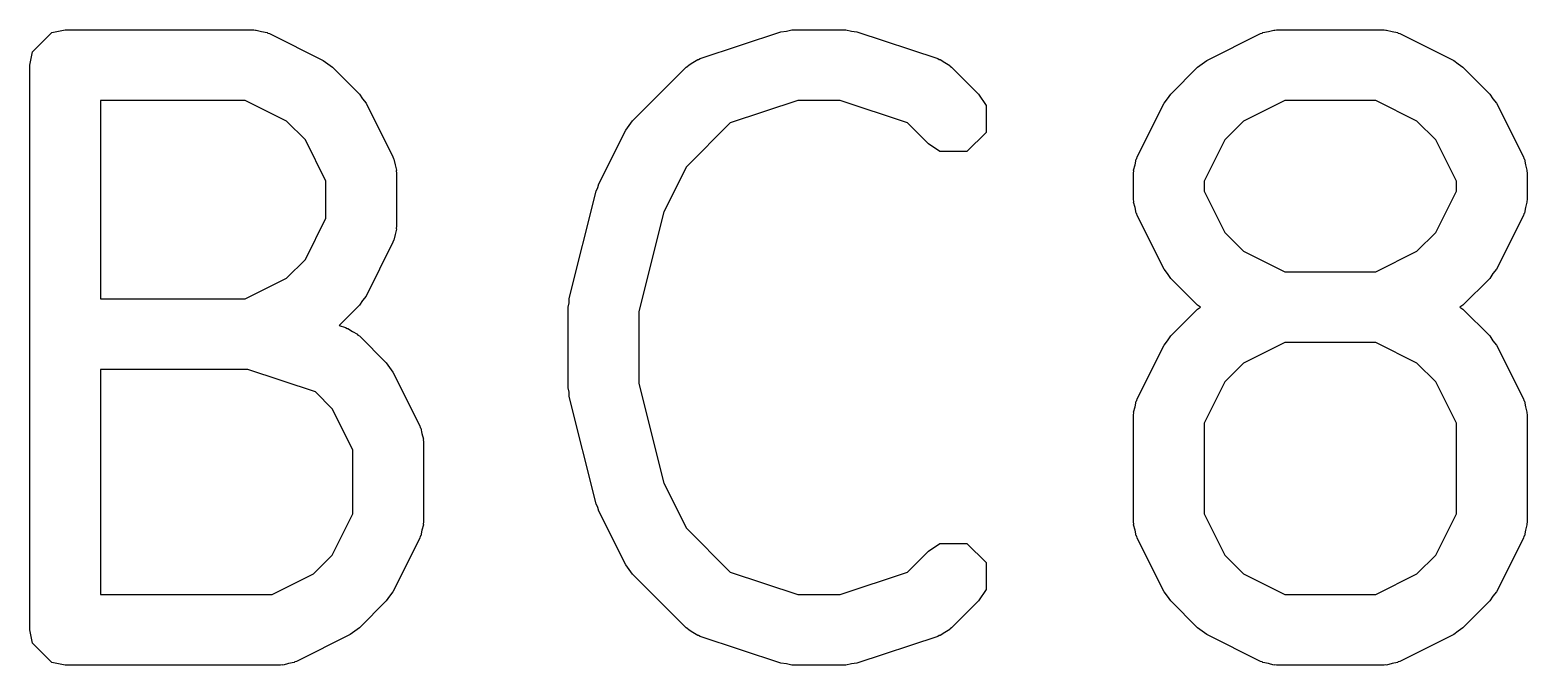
# Model space of a CAD drawing. Header units: inches. Extents: x -1.73 to 1.98, y -0.03 to 4.65.
# Drawn here: x -0.5378 to -0.4543, y 3.2396 to 3.275 of the extents above; entities that cross this region are included whole.
import ezdxf

# ---------------------------------------------------------------- set-up
doc = ezdxf.new("R2010")
doc.units = ezdxf.units.IN
doc.header["$MEASUREMENT"] = 0
doc.layers.add('BLACK', color=250, linetype='CONTINUOUS')

msp = doc.modelspace()

# ---------------------------------------------------------------- linework, layer by layer
at = {"layer": 'BLACK', "linetype": 'CONTINUOUS'}
for p, q in [((-0.537627, 3.273789), (-0.536561, 3.274854)), ((-0.536561, 3.274854), (-0.535808, 3.275004)), ((-0.535808, 3.275004), (-0.525309, 3.275004)), ((-0.525309, 3.275004), (-0.525213, 3.274985)), ((-0.525213, 3.274985), (-0.52517, 3.274999)), ((-0.52517, 3.274999), (-0.524866, 3.274916)), ((-0.524866, 3.274916), (-0.524556, 3.274854)), ((-0.524556, 3.274854), (-0.524524, 3.274822)), ((-0.524524, 3.274822), (-0.524429, 3.274796)), ((-0.524429, 3.274796), (-0.521429, 3.273296)), ((-0.500435, 3.273403), (-0.495936, 3.274903)), ((-0.495936, 3.274903), (-0.495623, 3.274943)), ((-0.495623, 3.274943), (-0.495313, 3.275004)), ((-0.495313, 3.275004), (-0.492313, 3.275004)), ((-0.492313, 3.275004), (-0.492004, 3.274943)), ((-0.492004, 3.274943), (-0.491691, 3.274903)), ((-0.491691, 3.274903), (-0.487192, 3.273403)), ((-0.472196, 3.273296), (-0.469197, 3.274796)), ((-0.469197, 3.274796), (-0.469102, 3.274822)), ((-0.469102, 3.274822), (-0.46907, 3.274854)), ((-0.46907, 3.274854), (-0.46876, 3.274916)), ((-0.46876, 3.274916), (-0.468456, 3.274999)), ((-0.468456, 3.274999), (-0.468413, 3.274985)), ((-0.468413, 3.274985), (-0.468316, 3.275004)), ((-0.468316, 3.275004), (-0.462317, 3.275004)), ((-0.462317, 3.275004), (-0.462221, 3.274985)), ((-0.462221, 3.274985), (-0.462178, 3.274999)), ((-0.462178, 3.274999), (-0.461874, 3.274916)), ((-0.461874, 3.274916), (-0.461564, 3.274854)), ((-0.461564, 3.274854), (-0.461532, 3.274822)), ((-0.461532, 3.274822), (-0.461437, 3.274796)), ((-0.461437, 3.274796), (-0.458437, 3.273296)), ((-0.537777, 3.273036), (-0.537627, 3.273789)), ((-0.537777, 3.24154), (-0.537777, 3.273036)), ((-0.521429, 3.273296), (-0.52118, 3.273103)), ((-0.52118, 3.273103), (-0.520918, 3.272928)), ((-0.520918, 3.272928), (-0.519418, 3.271428)), ((-0.504204, 3.269928), (-0.501204, 3.272928)), ((-0.501204, 3.272928), (-0.501123, 3.272983)), ((-0.501123, 3.272983), (-0.501102, 3.273023)), ((-0.501102, 3.273023), (-0.500828, 3.273179)), ((-0.500828, 3.273179), (-0.500566, 3.273354)), ((-0.500566, 3.273354), (-0.500521, 3.273354)), ((-0.500521, 3.273354), (-0.500435, 3.273403)), ((-0.487192, 3.273403), (-0.487106, 3.273354)), ((-0.487106, 3.273354), (-0.487061, 3.273354)), ((-0.487061, 3.273354), (-0.486798, 3.273179)), ((-0.486798, 3.273179), (-0.486524, 3.273023)), ((-0.486524, 3.273023), (-0.486504, 3.272983)), ((-0.486504, 3.272983), (-0.486422, 3.272928)), ((-0.486422, 3.272928), (-0.484922, 3.271428)), ((-0.474208, 3.271428), (-0.472708, 3.272928)), ((-0.472708, 3.272928), (-0.472446, 3.273103)), ((-0.472446, 3.273103), (-0.472196, 3.273296)), ((-0.458437, 3.273296), (-0.458188, 3.273103)), ((-0.458188, 3.273103), (-0.457926, 3.272928)), ((-0.457926, 3.272928), (-0.456426, 3.271428)), ((-0.519418, 3.271428), (-0.519242, 3.271165)), ((-0.484922, 3.271428), (-0.484496, 3.270789)), ((-0.474383, 3.271166), (-0.474208, 3.271428)), ((-0.456426, 3.271428), (-0.45625, 3.271165)), ((-0.525774, 3.271067), (-0.53384, 3.271067)), ((-0.53384, 3.271067), (-0.53384, 3.260006)), ((-0.523476, 3.269918), (-0.525774, 3.271067)), ((-0.519242, 3.271165), (-0.519049, 3.270916)), ((-0.519049, 3.270916), (-0.517549, 3.267917)), ((-0.494994, 3.271067), (-0.498749, 3.269815)), ((-0.492633, 3.271067), (-0.494994, 3.271067)), ((-0.488877, 3.269815), (-0.492633, 3.271067)), ((-0.484496, 3.270789), (-0.484496, 3.269283)), ((-0.476076, 3.267917), (-0.474577, 3.270916)), ((-0.474577, 3.270916), (-0.474383, 3.271166)), ((-0.467852, 3.271067), (-0.47015, 3.269918)), ((-0.462782, 3.271067), (-0.467852, 3.271067)), ((-0.460484, 3.269918), (-0.462782, 3.271067)), ((-0.45625, 3.271165), (-0.456057, 3.270916)), ((-0.456057, 3.270916), (-0.454557, 3.267917)), ((-0.522428, 3.26887), (-0.523476, 3.269918)), ((-0.504573, 3.269417), (-0.504379, 3.269666)), ((-0.504379, 3.269666), (-0.504204, 3.269928)), ((-0.498749, 3.269815), (-0.501194, 3.26737)), ((-0.487706, 3.268644), (-0.488877, 3.269815)), ((-0.47015, 3.269918), (-0.471198, 3.26887)), ((-0.459436, 3.26887), (-0.460484, 3.269918)), ((-0.521279, 3.266572), (-0.522428, 3.26887)), ((-0.506073, 3.266417), (-0.504573, 3.269417)), ((-0.484496, 3.269283), (-0.485561, 3.268217)), ((-0.471198, 3.26887), (-0.472347, 3.266572)), ((-0.458286, 3.266572), (-0.459436, 3.26887)), ((-0.517549, 3.267917), (-0.517523, 3.267822)), ((-0.487068, 3.268217), (-0.487706, 3.268644)), ((-0.485561, 3.268217), (-0.487068, 3.268217)), ((-0.476102, 3.267822), (-0.476076, 3.267917)), ((-0.454557, 3.267917), (-0.454531, 3.267822)), ((-0.517523, 3.267822), (-0.517491, 3.26779)), ((-0.517491, 3.26779), (-0.51743, 3.26748)), ((-0.51743, 3.26748), (-0.517347, 3.267176)), ((-0.517347, 3.267176), (-0.517361, 3.267133)), ((-0.517361, 3.267133), (-0.517342, 3.267036)), ((-0.517342, 3.267036), (-0.517342, 3.264037)), ((-0.501194, 3.26737), (-0.502455, 3.26485)), ((-0.476284, 3.267036), (-0.476265, 3.267133)), ((-0.476284, 3.265537), (-0.476284, 3.267036)), ((-0.476279, 3.267176), (-0.476196, 3.26748)), ((-0.476265, 3.267133), (-0.476279, 3.267176)), ((-0.476196, 3.26748), (-0.476134, 3.26779)), ((-0.476134, 3.26779), (-0.476102, 3.267822)), ((-0.454531, 3.267822), (-0.454499, 3.26779)), ((-0.454499, 3.26779), (-0.454438, 3.26748)), ((-0.454438, 3.26748), (-0.454354, 3.267176)), ((-0.454354, 3.267176), (-0.454369, 3.267133)), ((-0.454369, 3.267133), (-0.454349, 3.267036)), ((-0.454349, 3.267036), (-0.454349, 3.265537)), ((-0.521279, 3.264501), (-0.521279, 3.266572)), ((-0.506222, 3.266014), (-0.50613, 3.266209)), ((-0.50613, 3.266209), (-0.506073, 3.266417)), ((-0.472347, 3.266572), (-0.472347, 3.266001)), ((-0.458286, 3.266001), (-0.458286, 3.266572)), ((-0.507722, 3.260015), (-0.506222, 3.266014)), ((-0.476265, 3.26544), (-0.476284, 3.265537)), ((-0.476279, 3.265397), (-0.476265, 3.26544)), ((-0.476196, 3.265093), (-0.476279, 3.265397)), ((-0.472347, 3.266001), (-0.471198, 3.263703)), ((-0.459436, 3.263703), (-0.458286, 3.266001)), ((-0.454354, 3.265397), (-0.454438, 3.265093)), ((-0.454349, 3.265537), (-0.454369, 3.26544)), ((-0.454369, 3.26544), (-0.454354, 3.265397)), ((-0.522428, 3.262203), (-0.521279, 3.264501)), ((-0.502455, 3.26485), (-0.503843, 3.259295)), ((-0.476134, 3.264783), (-0.476196, 3.265093)), ((-0.476102, 3.264751), (-0.476134, 3.264783)), ((-0.476076, 3.264656), (-0.476102, 3.264751)), ((-0.474577, 3.261657), (-0.476076, 3.264656)), ((-0.454557, 3.264656), (-0.456057, 3.261657)), ((-0.454531, 3.264751), (-0.454557, 3.264656)), ((-0.454499, 3.264783), (-0.454531, 3.264751)), ((-0.454438, 3.265093), (-0.454499, 3.264783)), ((-0.517347, 3.263897), (-0.51743, 3.263593)), ((-0.517342, 3.264037), (-0.517361, 3.26394)), ((-0.517361, 3.26394), (-0.517347, 3.263897)), ((-0.471198, 3.263703), (-0.47015, 3.262655)), ((-0.460484, 3.262655), (-0.459436, 3.263703)), ((-0.517549, 3.263156), (-0.519049, 3.260157)), ((-0.517523, 3.263252), (-0.517549, 3.263156)), ((-0.517491, 3.263283), (-0.517523, 3.263252)), ((-0.51743, 3.263593), (-0.517491, 3.263283)), ((-0.523476, 3.261155), (-0.522428, 3.262203)), ((-0.47015, 3.262655), (-0.467852, 3.261506)), ((-0.462782, 3.261506), (-0.460484, 3.262655)), ((-0.474383, 3.261408), (-0.474577, 3.261657)), ((-0.474208, 3.261145), (-0.474383, 3.261408)), ((-0.467852, 3.261506), (-0.462782, 3.261506)), ((-0.456251, 3.261407), (-0.456426, 3.261145)), ((-0.456057, 3.261657), (-0.456251, 3.261407)), ((-0.525774, 3.260006), (-0.523476, 3.261155)), ((-0.472708, 3.259645), (-0.474208, 3.261145)), ((-0.456426, 3.261145), (-0.457926, 3.259645)), ((-0.53384, 3.260006), (-0.525774, 3.260006)), ((-0.519418, 3.259645), (-0.52054, 3.258523)), ((-0.519242, 3.259908), (-0.519418, 3.259645)), ((-0.519049, 3.260157), (-0.519242, 3.259908)), ((-0.50778, 3.259537), (-0.507733, 3.259774)), ((-0.50778, 3.255038), (-0.50778, 3.259537)), ((-0.507733, 3.259774), (-0.507722, 3.260015)), ((-0.472547, 3.259537), (-0.472708, 3.259645)), ((-0.472708, 3.259429), (-0.472547, 3.259537)), ((-0.457926, 3.259645), (-0.458087, 3.259537)), ((-0.458087, 3.259537), (-0.457926, 3.259429)), ((-0.503843, 3.259295), (-0.503843, 3.25528)), ((-0.474208, 3.25793), (-0.472708, 3.259429)), ((-0.457926, 3.259429), (-0.456426, 3.25793)), ((-0.52054, 3.258523), (-0.520187, 3.258405)), ((-0.520187, 3.258405), (-0.520102, 3.258356)), ((-0.520102, 3.258356), (-0.520057, 3.258356)), ((-0.520057, 3.258356), (-0.519794, 3.258181)), ((-0.519794, 3.258181), (-0.51952, 3.258025)), ((-0.51952, 3.258025), (-0.5195, 3.257984)), ((-0.5195, 3.257984), (-0.519418, 3.25793)), ((-0.519418, 3.25793), (-0.517918, 3.25643)), ((-0.474383, 3.257667), (-0.474208, 3.25793)), ((-0.456426, 3.25793), (-0.45625, 3.257667)), ((-0.476076, 3.254418), (-0.474577, 3.257418)), ((-0.474577, 3.257418), (-0.474383, 3.257667)), ((-0.467852, 3.257569), (-0.47015, 3.25642)), ((-0.462782, 3.257569), (-0.467852, 3.257569)), ((-0.460484, 3.25642), (-0.462782, 3.257569)), ((-0.45625, 3.257667), (-0.456057, 3.257418)), ((-0.456057, 3.257418), (-0.454557, 3.254418)), ((-0.517918, 3.25643), (-0.517743, 3.256167)), ((-0.517743, 3.256167), (-0.517549, 3.255918)), ((-0.47015, 3.25642), (-0.471198, 3.255372)), ((-0.459436, 3.255372), (-0.460484, 3.25642)), ((-0.525629, 3.256069), (-0.53384, 3.256069)), ((-0.53384, 3.256069), (-0.53384, 3.243508)), ((-0.521873, 3.254817), (-0.525629, 3.256069)), ((-0.517549, 3.255918), (-0.51605, 3.252919)), ((-0.471198, 3.255372), (-0.472347, 3.253073)), ((-0.458286, 3.253073), (-0.459436, 3.255372)), ((-0.520928, 3.253872), (-0.521873, 3.254817)), ((-0.507733, 3.254801), (-0.50778, 3.255038)), ((-0.507722, 3.25456), (-0.507733, 3.254801)), ((-0.506222, 3.248561), (-0.507722, 3.25456)), ((-0.503843, 3.25528), (-0.502455, 3.249726)), ((-0.519779, 3.251574), (-0.520928, 3.253872)), ((-0.476279, 3.253678), (-0.476196, 3.253982)), ((-0.476265, 3.253635), (-0.476279, 3.253678)), ((-0.476196, 3.253982), (-0.476134, 3.254291)), ((-0.476134, 3.254291), (-0.476102, 3.254323)), ((-0.476102, 3.254323), (-0.476076, 3.254418)), ((-0.454557, 3.254418), (-0.454531, 3.254323)), ((-0.454531, 3.254323), (-0.454499, 3.254291)), ((-0.454499, 3.254291), (-0.454438, 3.253982)), ((-0.454438, 3.253982), (-0.454354, 3.253678)), ((-0.454354, 3.253678), (-0.454369, 3.253635)), ((-0.51605, 3.252919), (-0.516024, 3.252824)), ((-0.516024, 3.252824), (-0.515992, 3.252792)), ((-0.476284, 3.253538), (-0.476265, 3.253635)), ((-0.476284, 3.247539), (-0.476284, 3.253538)), ((-0.472347, 3.253073), (-0.472347, 3.248004)), ((-0.458286, 3.248004), (-0.458286, 3.253073)), ((-0.454369, 3.253635), (-0.454349, 3.253538)), ((-0.454349, 3.253538), (-0.454349, 3.247539)), ((-0.515992, 3.252792), (-0.51593, 3.252482)), ((-0.51593, 3.252482), (-0.515847, 3.252178)), ((-0.515847, 3.252178), (-0.515861, 3.252135)), ((-0.515861, 3.252135), (-0.515842, 3.252038)), ((-0.515842, 3.252038), (-0.515842, 3.247539)), ((-0.519779, 3.248004), (-0.519779, 3.251574)), ((-0.502455, 3.249726), (-0.501194, 3.247205)), ((-0.520928, 3.245705), (-0.519779, 3.248004)), ((-0.50613, 3.248366), (-0.506222, 3.248561)), ((-0.506073, 3.248158), (-0.50613, 3.248366)), ((-0.504573, 3.245159), (-0.506073, 3.248158)), ((-0.472347, 3.248004), (-0.471198, 3.245705)), ((-0.459436, 3.245705), (-0.458286, 3.248004)), ((-0.51593, 3.247095), (-0.515992, 3.246786)), ((-0.515847, 3.247399), (-0.51593, 3.247095)), ((-0.515842, 3.247539), (-0.515861, 3.247442)), ((-0.515861, 3.247442), (-0.515847, 3.247399)), ((-0.501194, 3.247205), (-0.498749, 3.24476)), ((-0.476265, 3.247442), (-0.476284, 3.247539)), ((-0.476279, 3.247399), (-0.476265, 3.247442)), ((-0.476196, 3.247095), (-0.476279, 3.247399)), ((-0.476134, 3.246786), (-0.476196, 3.247095)), ((-0.454438, 3.247095), (-0.454499, 3.246786)), ((-0.454354, 3.247399), (-0.454438, 3.247095)), ((-0.454349, 3.247539), (-0.454369, 3.247442)), ((-0.454369, 3.247442), (-0.454354, 3.247399)), ((-0.51605, 3.246658), (-0.517549, 3.243659)), ((-0.516024, 3.246754), (-0.51605, 3.246658)), ((-0.515992, 3.246786), (-0.516024, 3.246754)), ((-0.487706, 3.245931), (-0.487068, 3.246358)), ((-0.487068, 3.246358), (-0.485561, 3.246358)), ((-0.485561, 3.246358), (-0.484496, 3.245293)), ((-0.476102, 3.246754), (-0.476134, 3.246786)), ((-0.476076, 3.246658), (-0.476102, 3.246754)), ((-0.474577, 3.243659), (-0.476076, 3.246658)), ((-0.454557, 3.246658), (-0.456057, 3.243659)), ((-0.454531, 3.246754), (-0.454557, 3.246658)), ((-0.454499, 3.246786), (-0.454531, 3.246754)), ((-0.521976, 3.244657), (-0.520928, 3.245705)), ((-0.488877, 3.24476), (-0.487706, 3.245931)), ((-0.471198, 3.245705), (-0.47015, 3.244657)), ((-0.460484, 3.244657), (-0.459436, 3.245705)), ((-0.524274, 3.243508), (-0.521976, 3.244657)), ((-0.504379, 3.24491), (-0.504573, 3.245159)), ((-0.504204, 3.244647), (-0.504379, 3.24491)), ((-0.501204, 3.241647), (-0.504204, 3.244647)), ((-0.498749, 3.24476), (-0.494994, 3.243508)), ((-0.492633, 3.243508), (-0.488877, 3.24476)), ((-0.484496, 3.245293), (-0.484496, 3.243786)), ((-0.47015, 3.244657), (-0.467852, 3.243508)), ((-0.462782, 3.243508), (-0.460484, 3.244657)), ((-0.517549, 3.243659), (-0.517743, 3.24341)), ((-0.484496, 3.243786), (-0.484922, 3.243147)), ((-0.474383, 3.24341), (-0.474577, 3.243659)), ((-0.456057, 3.243659), (-0.456251, 3.24341)), ((-0.53384, 3.243508), (-0.524274, 3.243508)), ((-0.517918, 3.243147), (-0.519418, 3.241647)), ((-0.517743, 3.24341), (-0.517918, 3.243147)), ((-0.494994, 3.243508), (-0.492633, 3.243508)), ((-0.484922, 3.243147), (-0.486422, 3.241647)), ((-0.474208, 3.243147), (-0.474383, 3.24341)), ((-0.472708, 3.241647), (-0.474208, 3.243147)), ((-0.467852, 3.243508), (-0.462782, 3.243508)), ((-0.456426, 3.243147), (-0.457926, 3.241647)), ((-0.456251, 3.24341), (-0.456426, 3.243147)), ((-0.537627, 3.240786), (-0.537777, 3.24154)), ((-0.51993, 3.241279), (-0.522929, 3.239779)), ((-0.51968, 3.241472), (-0.51993, 3.241279)), ((-0.519418, 3.241647), (-0.51968, 3.241472)), ((-0.501123, 3.241593), (-0.501204, 3.241647)), ((-0.501102, 3.241552), (-0.501123, 3.241593)), ((-0.500828, 3.241396), (-0.501102, 3.241552)), ((-0.500566, 3.241221), (-0.500828, 3.241396)), ((-0.500521, 3.241221), (-0.500566, 3.241221)), ((-0.500435, 3.241172), (-0.500521, 3.241221)), ((-0.495936, 3.239672), (-0.500435, 3.241172)), ((-0.487192, 3.241172), (-0.491691, 3.239672)), ((-0.487106, 3.241221), (-0.487192, 3.241172)), ((-0.487061, 3.241221), (-0.487106, 3.241221)), ((-0.486799, 3.241396), (-0.487061, 3.241221)), ((-0.486524, 3.241552), (-0.486799, 3.241396)), ((-0.486504, 3.241593), (-0.486524, 3.241552)), ((-0.486422, 3.241647), (-0.486504, 3.241593)), ((-0.472446, 3.241472), (-0.472708, 3.241647)), ((-0.472196, 3.241279), (-0.472446, 3.241472)), ((-0.469197, 3.239779), (-0.472196, 3.241279)), ((-0.458437, 3.241279), (-0.461437, 3.239779)), ((-0.458188, 3.241472), (-0.458437, 3.241279)), ((-0.457926, 3.241647), (-0.458188, 3.241472)), ((-0.536561, 3.239721), (-0.537627, 3.240786)), ((-0.535808, 3.239571), (-0.536561, 3.239721)), ((-0.52381, 3.239571), (-0.535808, 3.239571)), ((-0.523713, 3.23959), (-0.52381, 3.239571)), ((-0.52367, 3.239576), (-0.523713, 3.23959)), ((-0.523366, 3.239659), (-0.52367, 3.239576)), ((-0.523056, 3.239721), (-0.523366, 3.239659)), ((-0.523024, 3.239753), (-0.523056, 3.239721)), ((-0.522929, 3.239779), (-0.523024, 3.239753)), ((-0.495623, 3.239633), (-0.495936, 3.239672)), ((-0.495313, 3.239571), (-0.495623, 3.239633)), ((-0.492313, 3.239571), (-0.495313, 3.239571)), ((-0.492004, 3.239633), (-0.492313, 3.239571)), ((-0.491691, 3.239672), (-0.492004, 3.239633)), ((-0.469102, 3.239753), (-0.469197, 3.239779)), ((-0.46907, 3.239721), (-0.469102, 3.239753)), ((-0.46876, 3.239659), (-0.46907, 3.239721)), ((-0.468456, 3.239576), (-0.46876, 3.239659)), ((-0.468413, 3.23959), (-0.468456, 3.239576)), ((-0.468316, 3.239571), (-0.468413, 3.23959)), ((-0.462317, 3.239571), (-0.468316, 3.239571)), ((-0.462221, 3.23959), (-0.462317, 3.239571)), ((-0.462178, 3.239576), (-0.462221, 3.23959)), ((-0.461874, 3.239659), (-0.462178, 3.239576)), ((-0.461564, 3.239721), (-0.461874, 3.239659)), ((-0.461532, 3.239753), (-0.461564, 3.239721)), ((-0.461437, 3.239779), (-0.461532, 3.239753))]:
    msp.add_line(p, q, dxfattribs=at)

doc.saveas('drawing.dxf')
